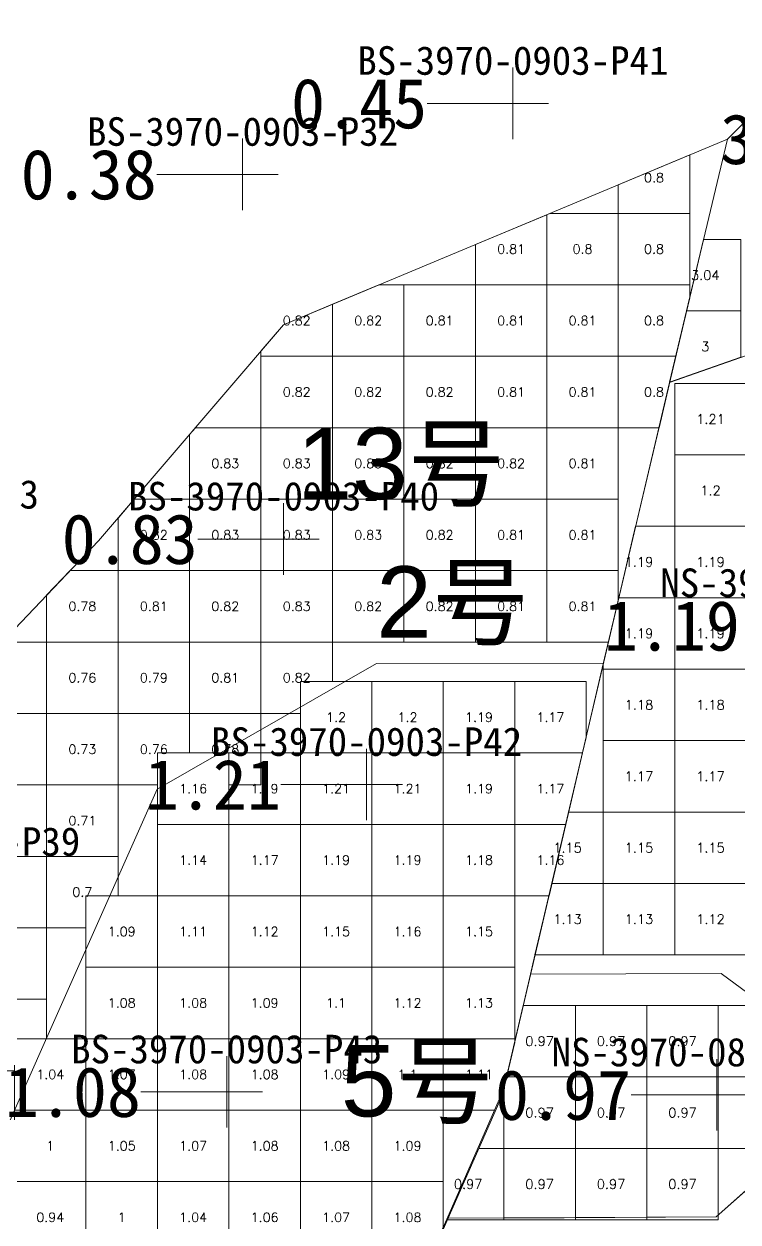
# Model space of a CAD drawing. Header units: inches. Extents: x 469759 to 470079, y 4349683 to 4349873.
# Drawn here: x 469979.03 to 469989.02, y 4349716.81 to 4349733.58 of the extents above; entities that cross this region are included whole.
import ezdxf
from ezdxf.enums import TextEntityAlignment as Align

# ---------------------------------------------------------------- set-up
doc = ezdxf.new("R2010")
doc.units = ezdxf.units.IN
doc.header["$MEASUREMENT"] = 0
for name, color, linetype, lineweight in [('0.500-1.000', 7, 'Continuous', 0), ('1.000-1.500', 7, 'Continuous', 0), ('3.000-999.000', 7, 'Continuous', 0), ('孔口文字', 7, 'Continuous', 0), ('点', 7, 'Continuous', 0), ('爆区方格网', 7, 'Continuous', 0), ('线条', 7, 'Continuous', 0), ('钻孔', 7, 'Continuous', 0)]:
    doc.layers.add(name, color=color, linetype=linetype, lineweight=lineweight)
doc.styles.add('3dmine_textStyle_1', font='txt.shx', dxfattribs={"height": 1, "bigfont": 'gbcbig.shx'})
doc.styles.add('3dmine_textStyle_2', font='arial.ttf', dxfattribs={"height": 1})
doc.styles.add('3dmine_textStyle_3', font='SimSun.ttf', dxfattribs={"height": 1})

msp = doc.modelspace()

# ---------------------------------------------------------------- hatches: boundary and pattern name
at = {"layer": '钻孔', "linetype": 'Continuous', "lineweight": 0, "true_color": 0x808080, "extrusion": (0, 1, 0)}
for points in [[(-469986.869, 3960.081), (-469985.869, 3960.081), (-469985.869, 3971.081), (-469986.869, 3971.081)], [(-469983.086, 3959.519), (-469982.086, 3959.519), (-469982.086, 3971.519), (-469983.086, 3971.519)]]:
    msp.add_hatch(color=8, dxfattribs=at).paths.add_polyline_path(points, flags=0)
at = {"layer": '钻孔', "linetype": 'Continuous', "lineweight": 0, "true_color": 0x00ffff, "extrusion": (0, 1, 0)}
for points in [[(-469983.66, 3960.118), (-469982.66, 3960.118), (-469982.66, 3971.118), (-469983.66, 3971.118)], [(-469989.723, 3959.91), (-469988.723, 3959.91), (-469988.723, 3970.91), (-469989.723, 3970.91)]]:
    msp.add_hatch(color=4, dxfattribs=at).paths.add_polyline_path(points, flags=0)
at = {"layer": '钻孔', "linetype": 'Continuous', "lineweight": 0, "true_color": 0x0000ff, "extrusion": (0, 1, 0)}
for points in [[(-469984.822, 3959.585), (-469983.822, 3959.585), (-469983.822, 3971.585), (-469984.822, 3971.585)], [(-469982.864, 3960.384), (-469981.864, 3960.384), (-469981.864, 3971.384), (-469982.864, 3971.384)]]:
    msp.add_hatch(color=5, dxfattribs=at).paths.add_polyline_path(points, flags=0)

# ---------------------------------------------------------------- linework, layer by layer
at = {"color": 4, "linetype": 'Continuous', "lineweight": 0, "true_color": 0x00ffff}
msp.add_lwpolyline([(469988.874, 4349731.964), (469982.66, 4349729.366), (469980.072, 4349726.342), (469977.635, 4349723.784), (469974.519, 4349724.776), (469975.221, 4349721.613), (469974.871, 4349719.738), (469976.4, 4349719.452), (469978.637, 4349717.803), (469980.891, 4349722.864), (469983.959, 4349724.624), (469987.134, 4349724.617), (469988.467, 4349730.261), (469988.874, 4349731.964)], dxfattribs=at)
at = {"color": 5, "linetype": 'Continuous', "lineweight": 0, "true_color": 0x0000ff}
msp.add_lwpolyline([(469980.586, 4349704.045), (469982.742, 4349711.814), (469985.743, 4349718.671), (469986.901, 4349723.615), (469987.134, 4349724.617), (469983.959, 4349724.624), (469980.891, 4349722.864), (469978.637, 4349717.803)], dxfattribs=at)
at = {"layer": '0.500-1.000', "color": 4, "linetype": 'Continuous', "lineweight": 0, "true_color": 0x00ffff}
msp.add_lwpolyline([(469990.839, 4349718.768), (469988.714, 4349716.877), (469984.963, 4349716.86), (469985.723, 4349718.585), (469986.115, 4349720.274), (469988.784, 4349720.285), (469990.839, 4349718.768)], dxfattribs=at)
at = {"layer": '1.000-1.500', "color": 5, "linetype": 'Continuous', "lineweight": 0, "true_color": 0x0000ff}
msp.add_lwpolyline([(469982.742, 4349711.814), (469984.963, 4349716.86), (469986.589, 4349716.867), (469988.714, 4349716.877), (469989.32, 4349717.416), (469990.839, 4349718.768), (469988.784, 4349720.285), (469986.115, 4349720.274), (469986.149, 4349720.42), (469988.06, 4349728.559), (469991.011, 4349729.592), (469994.779, 4349730.911), (469995.814, 4349728.58)], dxfattribs=at)
at = {"layer": '3.000-999.000', "color": 1, "linetype": 'Continuous', "lineweight": 0, "true_color": 0xff0000}
msp.add_lwpolyline([(470004.497, 4349736.264), (470001.497, 4349733.264), (470000.348, 4349732.861), (469995.23, 4349731.07), (469988.06, 4349728.559), (469988.874, 4349731.964), (469991.874, 4349734.964), (469993.424, 4349735.425), (469996.98, 4349736.482), (469998.342, 4349737.015), (470001.576, 4349738.278), (470004.497, 4349736.264)], dxfattribs=at)
at = {"layer": '点', "color": 138, "linetype": 'Continuous', "lineweight": 0, "true_color": 0x004c4c}
for points, elevation in [([(469985.869, 4349731.964), (469985.869, 4349732.964)], 3971.081), ([(469986.369, 4349732.464), (469985.369, 4349732.464)], 3971.081), ([(469982.086, 4349730.97), (469982.086, 4349731.97)], 3971.519), ([(469982.586, 4349731.47), (469981.586, 4349731.47)], 3971.519), ([(469982.66, 4349725.866), (469982.66, 4349726.866)], 3971.118), ([(469983.16, 4349726.366), (469982.16, 4349726.366)], 3971.118), ([(469983.822, 4349722.43), (469983.822, 4349723.43)], 3971.585), ([(469984.322, 4349722.93), (469983.322, 4349722.93)], 3971.585), ([(469981.864, 4349718.127), (469981.864, 4349719.127)], 3971.384), ([(469988.723, 4349718.085), (469988.723, 4349719.085)], 3970.91), ([(469982.364, 4349718.627), (469981.364, 4349718.627)], 3971.384), ([(469989.223, 4349718.585), (469988.223, 4349718.585)], 3970.91)]:
    msp.add_lwpolyline(points, dxfattribs=dict(at, elevation=elevation))
at = {"layer": '爆区方格网', "color": 4, "linetype": 'Continuous', "lineweight": 0, "true_color": 0x00ffff}
for points, elevation in [([(469988.344, 4349730.924), (469987.344, 4349730.924), (469987.344, 4349731.324), (469988.344, 4349731.742), (469988.344, 4349730.924)], 3971.118), ([(469986.344, 4349729.924), (469985.344, 4349729.924), (469985.344, 4349730.488), (469986.344, 4349730.906), (469986.344, 4349729.924)], 3971.118), ([(469987.344, 4349729.924), (469986.344, 4349729.924), (469986.344, 4349730.906), (469986.386, 4349730.924), (469987.344, 4349730.924), (469987.344, 4349729.924)], 3971.118), ([(469988.344, 4349729.924), (469987.344, 4349729.924), (469987.344, 4349730.924), (469988.344, 4349730.924), (469988.344, 4349729.924)], 3971.118), ([(469984.344, 4349728.924), (469983.344, 4349728.924), (469983.344, 4349729.652), (469983.994, 4349729.924), (469984.344, 4349729.924), (469984.344, 4349728.924)], 3971.118), ([(469985.344, 4349728.924), (469984.344, 4349728.924), (469984.344, 4349729.924), (469985.344, 4349729.924), (469985.344, 4349728.924)], 3971.118), ([(469986.344, 4349728.924), (469985.344, 4349728.924), (469985.344, 4349729.924), (469986.344, 4349729.924), (469986.344, 4349728.924)], 3971.118), ([(469987.344, 4349728.924), (469986.344, 4349728.924), (469986.344, 4349729.924), (469987.344, 4349729.924), (469987.344, 4349728.924)], 3971.118), ([(469988.344, 4349729.742), (469988.151, 4349728.924), (469987.344, 4349728.924), (469987.344, 4349729.924), (469988.344, 4349729.924), (469988.344, 4349729.742)], 3971.118), ([(469983.344, 4349728.924), (469982.344, 4349728.924), (469982.344, 4349728.997), (469982.66, 4349729.366), (469983.344, 4349729.652), (469983.344, 4349728.924)], 3971.118), ([(469983.344, 4349727.924), (469982.344, 4349727.924), (469982.344, 4349728.924), (469983.344, 4349728.924), (469983.344, 4349727.924)], 3971.118), ([(469984.344, 4349727.924), (469983.344, 4349727.924), (469983.344, 4349728.924), (469984.344, 4349728.924), (469984.344, 4349727.924)], 3971.118), ([(469985.344, 4349727.924), (469984.344, 4349727.924), (469984.344, 4349728.924), (469985.344, 4349728.924), (469985.344, 4349727.924)], 3971.118), ([(469986.344, 4349727.924), (469985.344, 4349727.924), (469985.344, 4349728.924), (469986.344, 4349728.924), (469986.344, 4349727.924)], 3971.118), ([(469987.344, 4349727.924), (469986.344, 4349727.924), (469986.344, 4349728.924), (469987.344, 4349728.924), (469987.344, 4349727.924)], 3971.118), ([(469987.915, 4349727.924), (469987.344, 4349727.924), (469987.344, 4349728.924), (469988.151, 4349728.924), (469987.915, 4349727.924)], 3971.118), ([(469982.344, 4349726.924), (469981.344, 4349726.924), (469981.344, 4349727.828), (469981.426, 4349727.924), (469982.344, 4349727.924), (469982.344, 4349726.924)], 3971.118), ([(469983.344, 4349726.924), (469982.344, 4349726.924), (469982.344, 4349727.924), (469983.344, 4349727.924), (469983.344, 4349726.924)], 3971.118), ([(469984.344, 4349726.924), (469983.344, 4349726.924), (469983.344, 4349727.924), (469984.344, 4349727.924), (469984.344, 4349726.924)], 3971.118), ([(469985.344, 4349726.924), (469984.344, 4349726.924), (469984.344, 4349727.924), (469985.344, 4349727.924), (469985.344, 4349726.924)], 3971.118), ([(469986.344, 4349726.924), (469985.344, 4349726.924), (469985.344, 4349727.924), (469986.344, 4349727.924), (469986.344, 4349726.924)], 3971.118), ([(469987.344, 4349726.924), (469986.344, 4349726.924), (469986.344, 4349727.924), (469987.344, 4349727.924), (469987.344, 4349726.924)], 3971.118), ([(469981.344, 4349725.924), (469980.344, 4349725.924), (469980.344, 4349726.66), (469980.57, 4349726.924), (469981.344, 4349726.924), (469981.344, 4349725.924)], 3971.118), ([(469982.344, 4349725.924), (469981.344, 4349725.924), (469981.344, 4349726.924), (469982.344, 4349726.924), (469982.344, 4349725.924)], 3971.118), ([(469983.344, 4349725.924), (469982.344, 4349725.924), (469982.344, 4349726.924), (469983.344, 4349726.924), (469983.344, 4349725.924)], 3971.118), ([(469984.344, 4349725.924), (469983.344, 4349725.924), (469983.344, 4349726.924), (469984.344, 4349726.924), (469984.344, 4349725.924)], 3971.118), ([(469985.344, 4349725.924), (469984.344, 4349725.924), (469984.344, 4349726.924), (469985.344, 4349726.924), (469985.344, 4349725.924)], 3971.118), ([(469986.344, 4349725.924), (469985.344, 4349725.924), (469985.344, 4349726.924), (469986.344, 4349726.924), (469986.344, 4349725.924)], 3971.118), ([(469987.344, 4349725.924), (469986.344, 4349725.924), (469986.344, 4349726.924), (469987.344, 4349726.924), (469987.344, 4349725.924)], 3971.118), ([(469980.344, 4349724.924), (469979.344, 4349724.924), (469979.344, 4349725.578), (469979.674, 4349725.924), (469980.344, 4349725.924), (469980.344, 4349724.924)], 3971.118), ([(469981.344, 4349724.924), (469980.344, 4349724.924), (469980.344, 4349725.924), (469981.344, 4349725.924), (469981.344, 4349724.924)], 3971.118), ([(469982.344, 4349724.924), (469981.344, 4349724.924), (469981.344, 4349725.924), (469982.344, 4349725.924), (469982.344, 4349724.924)], 3971.118), ([(469983.344, 4349724.924), (469982.344, 4349724.924), (469982.344, 4349725.924), (469983.344, 4349725.924), (469983.344, 4349724.924)], 3971.118), ([(469984.344, 4349724.924), (469983.344, 4349724.924), (469983.344, 4349725.924), (469984.344, 4349725.924), (469984.344, 4349724.924)], 3971.118), ([(469985.344, 4349724.924), (469984.344, 4349724.924), (469984.344, 4349725.924), (469985.344, 4349725.924), (469985.344, 4349724.924)], 3971.118), ([(469986.344, 4349724.924), (469985.344, 4349724.924), (469985.344, 4349725.924), (469986.344, 4349725.924), (469986.344, 4349724.924)], 3971.118), ([(469987.344, 4349725.506), (469987.207, 4349724.924), (469986.344, 4349724.924), (469986.344, 4349725.924), (469987.344, 4349725.924), (469987.344, 4349725.506)], 3971.118), ([(469979.344, 4349723.924), (469978.344, 4349723.924), (469978.344, 4349724.529), (469978.721, 4349724.924), (469979.344, 4349724.924), (469979.344, 4349723.924)], 3971.118), ([(469980.344, 4349723.924), (469979.344, 4349723.924), (469979.344, 4349724.924), (469980.344, 4349724.924), (469980.344, 4349723.924)], 3971.118), ([(469981.344, 4349723.924), (469980.344, 4349723.924), (469980.344, 4349724.924), (469981.344, 4349724.924), (469981.344, 4349723.924)], 3971.118), ([(469982.344, 4349723.924), (469981.344, 4349723.924), (469981.344, 4349724.924), (469982.344, 4349724.924), (469982.344, 4349723.924)], 3971.118), ([(469983.344, 4349724.372), (469982.895, 4349724.372), (469982.895, 4349723.924), (469982.344, 4349723.924), (469982.344, 4349724.924), (469983.344, 4349724.924), (469983.344, 4349724.372)], 3971.118), ([(469979.344, 4349722.924), (469978.344, 4349722.924), (469978.344, 4349723.924), (469979.344, 4349723.924), (469979.344, 4349722.924)], 3971.118), ([(469980.344, 4349722.924), (469979.344, 4349722.924), (469979.344, 4349723.924), (469980.344, 4349723.924), (469980.344, 4349722.924)], 3971.118), ([(469981.344, 4349723.372), (469980.895, 4349723.372), (469980.895, 4349722.924), (469980.344, 4349722.924), (469980.344, 4349723.924), (469981.344, 4349723.924), (469981.344, 4349723.372)], 3971.118), ([(469982.344, 4349722.924), (469981.895, 4349722.924), (469981.895, 4349723.372), (469981.344, 4349723.372), (469981.344, 4349723.924), (469982.344, 4349723.924), (469982.344, 4349722.924)], 3971.118), ([(469979.344, 4349721.924), (469978.344, 4349721.924), (469978.344, 4349722.924), (469979.344, 4349722.924), (469979.344, 4349721.924)], 3971.118), ([(469980.344, 4349721.924), (469979.344, 4349721.924), (469979.344, 4349722.924), (469980.344, 4349722.924), (469980.344, 4349721.924)], 3971.118), ([(469979.344, 4349720.924), (469978.344, 4349720.924), (469978.344, 4349721.924), (469979.344, 4349721.924), (469979.344, 4349720.924)], 3971.118), ([(469980.344, 4349721.372), (469979.895, 4349721.372), (469979.895, 4349720.924), (469979.344, 4349720.924), (469979.344, 4349721.924), (469980.344, 4349721.924), (469980.344, 4349721.372)], 3971.118), ([(469979.344, 4349719.924), (469978.344, 4349719.924), (469978.344, 4349720.924), (469979.344, 4349720.924), (469979.344, 4349719.924)], 3971.118), ([(469979.344, 4349719.372), (469978.895, 4349719.372), (469978.895, 4349718.924), (469978.344, 4349718.924), (469978.344, 4349719.924), (469979.344, 4349719.924), (469979.344, 4349719.372)], 3971.118), ([(469986.743, 4349718.837), (469985.781, 4349718.837), (469986.013, 4349719.837), (469986.743, 4349719.837), (469986.743, 4349718.837)], 3970.91), ([(469987.743, 4349718.837), (469986.743, 4349718.837), (469986.743, 4349719.837), (469987.743, 4349719.837), (469987.743, 4349718.837)], 3970.91), ([(469988.743, 4349718.837), (469987.743, 4349718.837), (469987.743, 4349719.837), (469988.743, 4349719.837), (469988.743, 4349718.837)], 3970.91), ([(469989.134, 4349719.545), (469989.743, 4349719.545), (469989.743, 4349718.837), (469988.743, 4349718.837), (469988.743, 4349719.837), (469989.134, 4349719.837), (469989.134, 4349719.545)], 3970.91), ([(469986.743, 4349717.837), (469985.743, 4349717.837), (469985.743, 4349718.671), (469985.781, 4349718.837), (469986.743, 4349718.837), (469986.743, 4349717.837)], 3970.91), ([(469987.743, 4349717.837), (469986.743, 4349717.837), (469986.743, 4349718.837), (469987.743, 4349718.837), (469987.743, 4349717.837)], 3970.91), ([(469988.743, 4349717.837), (469987.743, 4349717.837), (469987.743, 4349718.837), (469988.743, 4349718.837), (469988.743, 4349717.837)], 3970.91), ([(469989.743, 4349717.837), (469988.743, 4349717.837), (469988.743, 4349718.837), (469989.743, 4349718.837), (469989.743, 4349717.837)], 3970.91), ([(469985.743, 4349716.863), (469984.963, 4349716.86), (469985.394, 4349717.837), (469985.743, 4349717.837), (469985.743, 4349716.863)], 3970.91), ([(469986.743, 4349716.868), (469985.743, 4349716.863), (469985.743, 4349717.837), (469986.743, 4349717.837), (469986.743, 4349716.868)], 3970.91), ([(469987.743, 4349716.872), (469986.743, 4349716.868), (469986.743, 4349717.837), (469987.743, 4349717.837), (469987.743, 4349716.872)], 3970.91), ([(469988.743, 4349716.837), (469987.743, 4349716.837), (469987.743, 4349716.872), (469988.714, 4349716.877), (469987.743, 4349716.872), (469987.743, 4349717.837), (469988.743, 4349717.837), (469988.743, 4349716.837)], 3970.91), ([(469985.743, 4349716.837), (469984.953, 4349716.837), (469984.963, 4349716.86), (469985.743, 4349716.863), (469985.743, 4349716.837)], 3970.91), ([(469986.743, 4349716.837), (469985.743, 4349716.837), (469985.743, 4349716.863), (469986.589, 4349716.867), (469986.743, 4349716.868), (469986.743, 4349716.837)], 3970.91), ([(469987.743, 4349716.837), (469986.743, 4349716.837), (469986.743, 4349716.868), (469987.743, 4349716.872), (469987.743, 4349716.837)], 3970.91)]:
    msp.add_lwpolyline(points, dxfattribs=dict(at, elevation=elevation))
at = {"layer": '爆区方格网', "color": 1, "linetype": 'Continuous', "lineweight": 0, "true_color": 0xff0000, "elevation": 3971.029}
for points in [[(469989.061, 4349729.56), (469988.299, 4349729.56), (469988.538, 4349730.56), (469989.061, 4349730.56), (469989.061, 4349729.56)], [(469989.061, 4349728.91), (469988.063, 4349728.56), (469988.061, 4349728.56), (469988.061, 4349728.563), (469988.299, 4349729.56), (469989.061, 4349729.56), (469989.061, 4349728.91)]]:
    msp.add_lwpolyline(points, dxfattribs=at)
at = {"layer": '爆区方格网', "color": 5, "linetype": 'Continuous', "lineweight": 0, "true_color": 0x0000ff}
for points, elevation in [([(469989.134, 4349727.545), (469988.134, 4349727.545), (469988.134, 4349728.545), (469989.134, 4349728.545), (469989.134, 4349727.545)], 3971.003), ([(469989.134, 4349726.545), (469988.134, 4349726.545), (469988.134, 4349727.545), (469989.134, 4349727.545), (469989.134, 4349726.545)], 3971.003), ([(469988.134, 4349725.545), (469987.352, 4349725.545), (469987.587, 4349726.545), (469988.134, 4349726.545), (469988.134, 4349725.545)], 3971.003), ([(469989.134, 4349725.545), (469988.134, 4349725.545), (469988.134, 4349726.545), (469989.134, 4349726.545), (469989.134, 4349725.545)], 3971.003), ([(469988.134, 4349724.545), (469987.134, 4349724.545), (469987.134, 4349724.617), (469987.352, 4349725.545), (469988.134, 4349725.545), (469988.134, 4349724.545)], 3971.003), ([(469989.134, 4349724.545), (469988.134, 4349724.545), (469988.134, 4349725.545), (469989.134, 4349725.545), (469989.134, 4349724.545)], 3971.003), ([(469988.134, 4349723.545), (469987.134, 4349723.545), (469987.134, 4349724.545), (469988.134, 4349724.545), (469988.134, 4349723.545)], 3971.003), ([(469989.134, 4349723.545), (469988.134, 4349723.545), (469988.134, 4349724.545), (469989.134, 4349724.545), (469989.134, 4349723.545)], 3971.003), ([(469983.895, 4349723.372), (469982.895, 4349723.372), (469982.895, 4349724.372), (469983.895, 4349724.372), (469983.895, 4349723.372)], 3971.284), ([(469984.895, 4349723.372), (469983.895, 4349723.372), (469983.895, 4349724.372), (469984.895, 4349724.372), (469984.895, 4349723.372)], 3971.284), ([(469985.895, 4349723.372), (469984.895, 4349723.372), (469984.895, 4349724.372), (469985.895, 4349724.372), (469985.895, 4349723.372)], 3971.284), ([(469986.895, 4349723.588), (469986.845, 4349723.372), (469985.895, 4349723.372), (469985.895, 4349724.372), (469986.895, 4349724.372), (469986.895, 4349723.588)], 3971.284), ([(469988.134, 4349722.545), (469987.134, 4349722.545), (469987.134, 4349723.545), (469988.134, 4349723.545), (469988.134, 4349722.545)], 3971.003), ([(469989.134, 4349722.545), (469988.134, 4349722.545), (469988.134, 4349723.545), (469989.134, 4349723.545), (469989.134, 4349722.545)], 3971.003), ([(469981.895, 4349722.372), (469980.895, 4349722.372), (469980.895, 4349723.372), (469981.895, 4349723.372), (469981.895, 4349722.372)], 3971.284), ([(469982.895, 4349722.372), (469981.895, 4349722.372), (469981.895, 4349723.372), (469982.895, 4349723.372), (469982.895, 4349722.372)], 3971.284), ([(469983.895, 4349722.372), (469982.895, 4349722.372), (469982.895, 4349723.372), (469983.895, 4349723.372), (469983.895, 4349722.372)], 3971.284), ([(469984.895, 4349722.372), (469983.895, 4349722.372), (469983.895, 4349723.372), (469984.895, 4349723.372), (469984.895, 4349722.372)], 3971.284), ([(469985.895, 4349722.372), (469984.895, 4349722.372), (469984.895, 4349723.372), (469985.895, 4349723.372), (469985.895, 4349722.372)], 3971.284), ([(469986.61, 4349722.372), (469985.895, 4349722.372), (469985.895, 4349723.372), (469986.845, 4349723.372), (469986.61, 4349722.372)], 3971.284), ([(469987.134, 4349721.545), (469986.413, 4349721.545), (469986.648, 4349722.545), (469987.134, 4349722.545), (469987.134, 4349721.545)], 3971.003), ([(469988.134, 4349721.545), (469987.134, 4349721.545), (469987.134, 4349722.545), (469988.134, 4349722.545), (469988.134, 4349721.545)], 3971.003), ([(469989.134, 4349721.545), (469988.134, 4349721.545), (469988.134, 4349722.545), (469989.134, 4349722.545), (469989.134, 4349721.545)], 3971.003), ([(469981.895, 4349721.372), (469980.895, 4349721.372), (469980.895, 4349722.372), (469981.895, 4349722.372), (469981.895, 4349721.372)], 3971.284), ([(469982.895, 4349721.372), (469981.895, 4349721.372), (469981.895, 4349722.372), (469982.895, 4349722.372), (469982.895, 4349721.372)], 3971.284), ([(469983.895, 4349721.372), (469982.895, 4349721.372), (469982.895, 4349722.372), (469983.895, 4349722.372), (469983.895, 4349721.372)], 3971.284), ([(469984.895, 4349721.372), (469983.895, 4349721.372), (469983.895, 4349722.372), (469984.895, 4349722.372), (469984.895, 4349721.372)], 3971.284), ([(469985.895, 4349721.372), (469984.895, 4349721.372), (469984.895, 4349722.372), (469985.895, 4349722.372), (469985.895, 4349721.372)], 3971.284), ([(469986.376, 4349721.372), (469985.895, 4349721.372), (469985.895, 4349722.372), (469986.61, 4349722.372), (469986.376, 4349721.372)], 3971.284), ([(469987.134, 4349720.545), (469986.178, 4349720.545), (469986.413, 4349721.545), (469987.134, 4349721.545), (469987.134, 4349720.545)], 3971.003), ([(469988.134, 4349720.545), (469987.134, 4349720.545), (469987.134, 4349721.545), (469988.134, 4349721.545), (469988.134, 4349720.545)], 3971.003), ([(469989.134, 4349720.545), (469988.134, 4349720.545), (469988.134, 4349721.545), (469989.134, 4349721.545), (469989.134, 4349720.545)], 3971.003), ([(469980.895, 4349720.372), (469979.895, 4349720.372), (469979.895, 4349721.372), (469980.895, 4349721.372), (469980.895, 4349720.372)], 3971.284), ([(469981.895, 4349720.372), (469980.895, 4349720.372), (469980.895, 4349721.372), (469981.895, 4349721.372), (469981.895, 4349720.372)], 3971.284), ([(469982.895, 4349720.372), (469981.895, 4349720.372), (469981.895, 4349721.372), (469982.895, 4349721.372), (469982.895, 4349720.372)], 3971.284), ([(469983.895, 4349720.372), (469982.895, 4349720.372), (469982.895, 4349721.372), (469983.895, 4349721.372), (469983.895, 4349720.372)], 3971.284), ([(469984.895, 4349720.372), (469983.895, 4349720.372), (469983.895, 4349721.372), (469984.895, 4349721.372), (469984.895, 4349720.372)], 3971.284), ([(469985.895, 4349720.372), (469984.895, 4349720.372), (469984.895, 4349721.372), (469985.895, 4349721.372), (469985.895, 4349720.372)], 3971.284), ([(469980.895, 4349719.372), (469979.895, 4349719.372), (469979.895, 4349720.372), (469980.895, 4349720.372), (469980.895, 4349719.372)], 3971.284), ([(469981.895, 4349719.372), (469980.895, 4349719.372), (469980.895, 4349720.372), (469981.895, 4349720.372), (469981.895, 4349719.372)], 3971.284), ([(469982.895, 4349719.372), (469981.895, 4349719.372), (469981.895, 4349720.372), (469982.895, 4349720.372), (469982.895, 4349719.372)], 3971.284), ([(469983.895, 4349719.372), (469982.895, 4349719.372), (469982.895, 4349720.372), (469983.895, 4349720.372), (469983.895, 4349719.372)], 3971.284), ([(469984.895, 4349719.372), (469983.895, 4349719.372), (469983.895, 4349720.372), (469984.895, 4349720.372), (469984.895, 4349719.372)], 3971.284), ([(469985.895, 4349719.372), (469984.895, 4349719.372), (469984.895, 4349720.372), (469985.895, 4349720.372), (469985.895, 4349719.372)], 3971.284), ([(469979.895, 4349718.372), (469978.895, 4349718.372), (469978.895, 4349719.372), (469979.895, 4349719.372), (469979.895, 4349718.372)], 3971.284), ([(469980.895, 4349718.372), (469979.895, 4349718.372), (469979.895, 4349719.372), (469980.895, 4349719.372), (469980.895, 4349718.372)], 3971.284), ([(469981.895, 4349718.372), (469980.895, 4349718.372), (469980.895, 4349719.372), (469981.895, 4349719.372), (469981.895, 4349718.372)], 3971.284), ([(469982.895, 4349718.372), (469981.895, 4349718.372), (469981.895, 4349719.372), (469982.895, 4349719.372), (469982.895, 4349718.372)], 3971.284), ([(469983.895, 4349718.372), (469982.895, 4349718.372), (469982.895, 4349719.372), (469983.895, 4349719.372), (469983.895, 4349718.372)], 3971.284), ([(469984.895, 4349718.372), (469983.895, 4349718.372), (469983.895, 4349719.372), (469984.895, 4349719.372), (469984.895, 4349718.372)], 3971.284), ([(469985.895, 4349719.32), (469985.743, 4349718.671), (469985.612, 4349718.372), (469984.895, 4349718.372), (469984.895, 4349719.372), (469985.895, 4349719.372), (469985.895, 4349719.32)], 3971.284), ([(469979.895, 4349717.372), (469978.895, 4349717.372), (469978.895, 4349718.372), (469979.895, 4349718.372), (469979.895, 4349717.372)], 3971.284), ([(469980.895, 4349717.372), (469979.895, 4349717.372), (469979.895, 4349718.372), (469980.895, 4349718.372), (469980.895, 4349717.372)], 3971.284), ([(469981.895, 4349717.372), (469980.895, 4349717.372), (469980.895, 4349718.372), (469981.895, 4349718.372), (469981.895, 4349717.372)], 3971.284), ([(469982.895, 4349717.372), (469981.895, 4349717.372), (469981.895, 4349718.372), (469982.895, 4349718.372), (469982.895, 4349717.372)], 3971.284), ([(469983.895, 4349717.372), (469982.895, 4349717.372), (469982.895, 4349718.372), (469983.895, 4349718.372), (469983.895, 4349717.372)], 3971.284), ([(469984.895, 4349717.372), (469983.895, 4349717.372), (469983.895, 4349718.372), (469984.895, 4349718.372), (469984.895, 4349717.372)], 3971.284), ([(469979.895, 4349716.372), (469978.895, 4349716.372), (469978.895, 4349717.372), (469979.895, 4349717.372), (469979.895, 4349716.372)], 3971.284), ([(469980.895, 4349716.372), (469979.895, 4349716.372), (469979.895, 4349717.372), (469980.895, 4349717.372), (469980.895, 4349716.372)], 3971.284), ([(469981.895, 4349716.372), (469980.895, 4349716.372), (469980.895, 4349717.372), (469981.895, 4349717.372), (469981.895, 4349716.372)], 3971.284), ([(469982.895, 4349716.372), (469981.895, 4349716.372), (469981.895, 4349717.372), (469982.895, 4349717.372), (469982.895, 4349716.372)], 3971.284), ([(469983.895, 4349716.372), (469982.895, 4349716.372), (469982.895, 4349717.372), (469983.895, 4349717.372), (469983.895, 4349716.372)], 3971.284), ([(469984.895, 4349716.734), (469984.737, 4349716.372), (469983.895, 4349716.372), (469983.895, 4349717.372), (469984.895, 4349717.372), (469984.895, 4349716.734)], 3971.284)]:
    msp.add_lwpolyline(points, dxfattribs=dict(at, elevation=elevation))
at = {"layer": '线条', "color": 138, "linetype": 'Continuous', "lineweight": 0, "true_color": 0x004c4c}
for points, elevation in [([(469985.869, 4349732.464), (469985.869, 4349732.464), (469985.869, 4349732.464)], 3971.081), ([(469982.086, 4349731.47), (469982.086, 4349731.47), (469982.086, 4349731.47)], 3971.519), ([(469982.66, 4349726.366), (469982.66, 4349726.366), (469982.66, 4349726.366)], 3971.118), ([(469983.822, 4349722.93), (469983.822, 4349722.93), (469983.822, 4349722.93)], 3971.585), ([(469981.864, 4349718.627), (469981.864, 4349718.627), (469981.864, 4349718.627)], 3971.384), ([(469988.723, 4349718.585), (469988.723, 4349718.585), (469988.723, 4349718.585)], 3970.91)]:
    msp.add_lwpolyline(points, dxfattribs=dict(at, elevation=elevation))
at = {"layer": '钻孔', "color": 8, "linetype": 'Continuous', "lineweight": 0, "true_color": 0x808080}
for points, elevation in [([(469985.869, 4349732.464), (469984.669, 4349732.464)], 3971.081), ([(469985.869, 4349732.464), (469984.669, 4349732.464)], 3960.081), ([(469982.086, 4349731.47), (469980.886, 4349731.47)], 3971.519), ([(469982.086, 4349731.47), (469980.886, 4349731.47)], 3959.519)]:
    msp.add_lwpolyline(points, dxfattribs=dict(at, elevation=elevation))
at = {"layer": '钻孔', "color": 4, "linetype": 'Continuous', "lineweight": 0, "true_color": 0x00ffff}
for points, elevation in [([(469982.66, 4349726.366), (469981.46, 4349726.366)], 3971.118), ([(469982.66, 4349726.366), (469981.46, 4349726.366)], 3960.118), ([(469988.723, 4349718.585), (469987.523, 4349718.585)], 3970.91), ([(469988.723, 4349718.585), (469987.523, 4349718.585)], 3959.91)]:
    msp.add_lwpolyline(points, dxfattribs=dict(at, elevation=elevation))
at = {"layer": '钻孔', "color": 5, "linetype": 'Continuous', "lineweight": 0, "true_color": 0x0000ff}
for points, elevation in [([(469983.822, 4349722.93), (469982.622, 4349722.93)], 3971.585), ([(469983.822, 4349722.93), (469982.622, 4349722.93)], 3959.585), ([(469981.864, 4349718.627), (469980.664, 4349718.627)], 3971.384), ([(469981.864, 4349718.627), (469980.664, 4349718.627)], 3960.384)]:
    msp.add_lwpolyline(points, dxfattribs=dict(at, elevation=elevation))

# ---------------------------------------------------------------- texts
at = {"color": 4, "linetype": 'Continuous', "lineweight": 0, "true_color": 0x00ffff, "style": '3dmine_textStyle_1'}
for s, height, p in [('0.8', 0.13, (469987.844, 4349731.424, 3971.118)), ('0.81', 0.13, (469985.844, 4349730.424, 3971.118)), ('0.8', 0.13, (469986.844, 4349730.424, 3971.118)), ('0.8', 0.13, (469987.844, 4349730.424, 3971.118)), ('0.82', 0.13, (469982.844, 4349729.424, 3971.118)), ('0.82', 0.13, (469983.844, 4349729.424, 3971.118)), ('0.81', 0.13, (469984.844, 4349729.424, 3971.118)), ('0.81', 0.13, (469985.844, 4349729.424, 3971.118)), ('0.81', 0.13, (469986.844, 4349729.424, 3971.118)), ('0.8', 0.13, (469987.844, 4349729.424, 3971.118)), ('0.82', 0.13, (469982.844, 4349728.424, 3971.118)), ('0.82', 0.13, (469983.844, 4349728.424, 3971.118)), ('0.82', 0.13, (469984.844, 4349728.424, 3971.118)), ('0.81', 0.13, (469985.844, 4349728.424, 3971.118)), ('0.81', 0.13, (469986.844, 4349728.424, 3971.118)), ('0.8', 0.13, (469987.844, 4349728.424, 3971.118)), ('0.83', 0.13, (469981.844, 4349727.424, 3971.118)), ('0.83', 0.13, (469982.844, 4349727.424, 3971.118)), ('0.83', 0.13, (469983.844, 4349727.424, 3971.118)), ('0.82', 0.13, (469984.844, 4349727.424, 3971.118)), ('0.82', 0.13, (469985.844, 4349727.424, 3971.118)), ('0.81', 0.13, (469986.844, 4349727.424, 3971.118)), ('0.82', 0.13, (469980.844, 4349726.424, 3971.118)), ('0.83', 0.13, (469981.844, 4349726.424, 3971.118)), ('0.83', 0.13, (469982.844, 4349726.424, 3971.118)), ('0.83', 0.13, (469983.844, 4349726.424, 3971.118)), ('0.82', 0.13, (469984.844, 4349726.424, 3971.118)), ('0.81', 0.13, (469985.844, 4349726.424, 3971.118)), ('0.81', 0.13, (469986.844, 4349726.424, 3971.118)), ('0.78', 0.13, (469979.844, 4349725.424, 3971.118)), ('0.81', 0.13, (469980.844, 4349725.424, 3971.118)), ('0.82', 0.13, (469981.844, 4349725.424, 3971.118)), ('0.83', 0.13, (469982.844, 4349725.424, 3971.118)), ('0.82', 0.13, (469983.844, 4349725.424, 3971.118)), ('0.82', 0.13, (469984.844, 4349725.424, 3971.118)), ('0.81', 0.13, (469985.844, 4349725.424, 3971.118)), ('0.81', 0.13, (469986.844, 4349725.424, 3971.118)), ('0.76', 0.13, (469979.844, 4349724.424, 3971.118)), ('0.79', 0.13, (469980.844, 4349724.424, 3971.118)), ('0.81', 0.13, (469981.844, 4349724.424, 3971.118)), ('0.82', 0.13, (469982.844, 4349724.424, 3971.118)), ('0.73', 0.13, (469979.844, 4349723.424, 3971.118)), ('0.76', 0.13, (469980.844, 4349723.424, 3971.118)), ('0.78', 0.13, (469981.844, 4349723.424, 3971.118)), ('0.71', 0.13, (469979.844, 4349722.424, 3971.118)), ('0.7', 0.13, (469979.844, 4349721.424, 3971.118)), ('0.97', 0.1333, (469986.243, 4349719.337, 3970.91)), ('0.97', 0.1333, (469987.243, 4349719.337, 3970.91)), ('0.97', 0.1333, (469988.243, 4349719.337, 3970.91)), ('0.97', 0.1333, (469986.243, 4349718.337, 3970.91)), ('0.97', 0.1333, (469987.243, 4349718.337, 3970.91)), ('0.97', 0.1333, (469988.243, 4349718.337, 3970.91)), ('0.97', 0.1333, (469985.243, 4349717.337, 3970.91)), ('0.97', 0.1333, (469986.243, 4349717.337, 3970.91)), ('0.97', 0.1333, (469987.243, 4349717.337, 3970.91)), ('0.97', 0.1333, (469988.243, 4349717.337, 3970.91))]:
    msp.add_text(s, height=height, dxfattribs=at).set_placement(p, align=Align.MIDDLE_CENTER)
at = {"color": 1, "linetype": 'Continuous', "lineweight": 0, "true_color": 0xff0000, "style": '3dmine_textStyle_1'}
for s, height, p in [('3.04', 0.1333, (469988.561, 4349730.06, 3971.029)), ('3', 0.133, (469988.561, 4349729.06, 3971.029))]:
    msp.add_text(s, height=height, dxfattribs=at).set_placement(p, align=Align.MIDDLE_CENTER)
at = {"color": 5, "linetype": 'Continuous', "lineweight": 0, "true_color": 0x0000ff, "style": '3dmine_textStyle_1'}
for s, height, p in [('1.21', 0.1333, (469988.634, 4349728.045, 3971.003)), ('1.2', 0.1333, (469988.634, 4349727.045, 3971.003)), ('1.19', 0.1333, (469987.634, 4349726.045, 3971.003)), ('1.19', 0.1333, (469988.634, 4349726.045, 3971.003)), ('1.19', 0.1333, (469987.634, 4349725.045, 3971.003)), ('1.19', 0.1333, (469988.634, 4349725.045, 3971.003)), ('1.18', 0.1333, (469987.634, 4349724.045, 3971.003)), ('1.18', 0.1333, (469988.634, 4349724.045, 3971.003)), ('1.2', 0.13, (469983.395, 4349723.872, 3971.284)), ('1.2', 0.13, (469984.395, 4349723.872, 3971.284)), ('1.19', 0.13, (469985.395, 4349723.872, 3971.284)), ('1.17', 0.13, (469986.395, 4349723.872, 3971.284)), ('1.17', 0.1333, (469987.634, 4349723.045, 3971.003)), ('1.17', 0.1333, (469988.634, 4349723.045, 3971.003)), ('1.16', 0.13, (469981.395, 4349722.872, 3971.284)), ('1.19', 0.13, (469982.395, 4349722.872, 3971.284)), ('1.21', 0.13, (469983.395, 4349722.872, 3971.284)), ('1.21', 0.13, (469984.395, 4349722.872, 3971.284)), ('1.19', 0.13, (469985.395, 4349722.872, 3971.284)), ('1.17', 0.13, (469986.395, 4349722.872, 3971.284)), ('1.15', 0.1333, (469986.634, 4349722.045, 3971.003)), ('1.15', 0.1333, (469987.634, 4349722.045, 3971.003)), ('1.15', 0.1333, (469988.634, 4349722.045, 3971.003)), ('1.14', 0.13, (469981.395, 4349721.872, 3971.284)), ('1.17', 0.13, (469982.395, 4349721.872, 3971.284)), ('1.19', 0.13, (469983.395, 4349721.872, 3971.284)), ('1.19', 0.13, (469984.395, 4349721.872, 3971.284)), ('1.18', 0.13, (469985.395, 4349721.872, 3971.284)), ('1.16', 0.13, (469986.395, 4349721.872, 3971.284)), ('1.13', 0.1333, (469986.634, 4349721.045, 3971.003)), ('1.13', 0.1333, (469987.634, 4349721.045, 3971.003)), ('1.12', 0.1333, (469988.634, 4349721.045, 3971.003)), ('1.09', 0.13, (469980.395, 4349720.872, 3971.284)), ('1.11', 0.13, (469981.395, 4349720.872, 3971.284)), ('1.12', 0.13, (469982.395, 4349720.872, 3971.284)), ('1.15', 0.13, (469983.395, 4349720.872, 3971.284)), ('1.16', 0.13, (469984.395, 4349720.872, 3971.284)), ('1.15', 0.13, (469985.395, 4349720.872, 3971.284)), ('1.08', 0.13, (469980.395, 4349719.872, 3971.284)), ('1.08', 0.13, (469981.395, 4349719.872, 3971.284)), ('1.09', 0.13, (469982.395, 4349719.872, 3971.284)), ('1.1', 0.13, (469983.395, 4349719.872, 3971.284)), ('1.12', 0.13, (469984.395, 4349719.872, 3971.284)), ('1.13', 0.13, (469985.395, 4349719.872, 3971.284)), ('1.04', 0.13, (469979.395, 4349718.872, 3971.284)), ('1.07', 0.13, (469980.395, 4349718.872, 3971.284)), ('1.08', 0.13, (469981.395, 4349718.872, 3971.284)), ('1.08', 0.13, (469982.395, 4349718.872, 3971.284)), ('1.09', 0.13, (469983.395, 4349718.872, 3971.284)), ('1.1', 0.13, (469984.395, 4349718.872, 3971.284)), ('1.11', 0.13, (469985.395, 4349718.872, 3971.284)), ('1', 0.13, (469979.395, 4349717.872, 3971.284)), ('1.05', 0.13, (469980.395, 4349717.872, 3971.284)), ('1.07', 0.13, (469981.395, 4349717.872, 3971.284)), ('1.08', 0.13, (469982.395, 4349717.872, 3971.284)), ('1.08', 0.13, (469983.395, 4349717.872, 3971.284)), ('1.09', 0.13, (469984.395, 4349717.872, 3971.284)), ('0.94', 0.13, (469979.395, 4349716.872, 3971.284)), ('1', 0.13, (469980.395, 4349716.872, 3971.284)), ('1.04', 0.13, (469981.395, 4349716.872, 3971.284)), ('1.06', 0.13, (469982.395, 4349716.872, 3971.284)), ('1.07', 0.13, (469983.395, 4349716.872, 3971.284)), ('1.08', 0.13, (469984.395, 4349716.872, 3971.284))]:
    msp.add_text(s, height=height, dxfattribs=at).set_placement(p, align=Align.MIDDLE_CENTER)
at = {"color": 7, "linetype": 'Continuous', "lineweight": 0, "style": '3dmine_textStyle_2'}
for s, p in [('13号', (469982.844, 4349726.924, 3971.118)), ('2号', (469983.958, 4349724.984, 1985.923)), ('5号', (469983.462, 4349718.284, 1985.923))]:
    msp.add_text(s, height=1, dxfattribs=at).set_placement(p)
at = {"layer": '孔口文字', "color": 138, "linetype": 'Continuous', "lineweight": 0, "true_color": 0x004c4c, "style": '3dmine_textStyle_3'}
for s, p in [('BS-3970-0903-P41', (469985.869, 4349732.864, 3971.081)), ('BS-3970-0903-P32', (469982.086, 4349731.87, 3971.519)), ('BS-3970-0903-P33', (469977.06, 4349726.792, 3971.177)), ('BS-3970-0903-P40', (469982.66, 4349726.766, 3971.118)), ('NS-3970-0828-FP28', (469990.246, 4349725.554, 3971.003)), ('BS-3970-0903-P42', (469983.822, 4349723.33, 3971.585)), ('BS-3970-0903-P39', (469977.638, 4349721.932, 3971.308)), ('BS-3970-0903-P43', (469981.864, 4349719.027, 3971.384)), ('NS-3970-0828-FP21', (469988.723, 4349718.985, 3970.91))]:
    msp.add_text(s, height=0.4, dxfattribs=at).set_placement(p, align=Align.CENTER)
at = {"layer": '钻孔', "color": 8, "linetype": 'Continuous', "lineweight": 0, "true_color": 0x808080, "style": '3dmine_textStyle_3'}
for s, p in [('0.45', (469984.669, 4349732.464, 3971.081)), ('0.38', (469980.886, 4349731.47, 3971.519))]:
    msp.add_text(s, height=0.7, dxfattribs=at).set_placement(p, align=Align.MIDDLE_RIGHT)
at = {"layer": '钻孔', "color": 211, "linetype": 'Continuous', "lineweight": 0, "true_color": 0xff80ff, "style": '3dmine_textStyle_3'}
msp.add_text('3.30', height=0.7, dxfattribs=at).set_placement((469990.674, 4349731.964, 3970.828), align=Align.MIDDLE_RIGHT)
at = {"layer": '钻孔', "color": 4, "linetype": 'Continuous', "lineweight": 0, "true_color": 0x00ffff, "style": '3dmine_textStyle_3'}
for s, p in [('0.83', (469981.46, 4349726.366, 3971.118)), ('0.97', (469987.523, 4349718.585, 3970.91))]:
    msp.add_text(s, height=0.7, dxfattribs=at).set_placement(p, align=Align.MIDDLE_RIGHT)
at = {"layer": '钻孔', "color": 5, "linetype": 'Continuous', "lineweight": 0, "true_color": 0x0000ff, "style": '3dmine_textStyle_3'}
for s, p in [('1.19', (469989.046, 4349725.154, 3971.003)), ('1.21', (469982.622, 4349722.93, 3971.585)), ('1.08', (469980.664, 4349718.627, 3971.384))]:
    msp.add_text(s, height=0.7, dxfattribs=at).set_placement(p, align=Align.MIDDLE_RIGHT)

doc.saveas('drawing.dxf')
